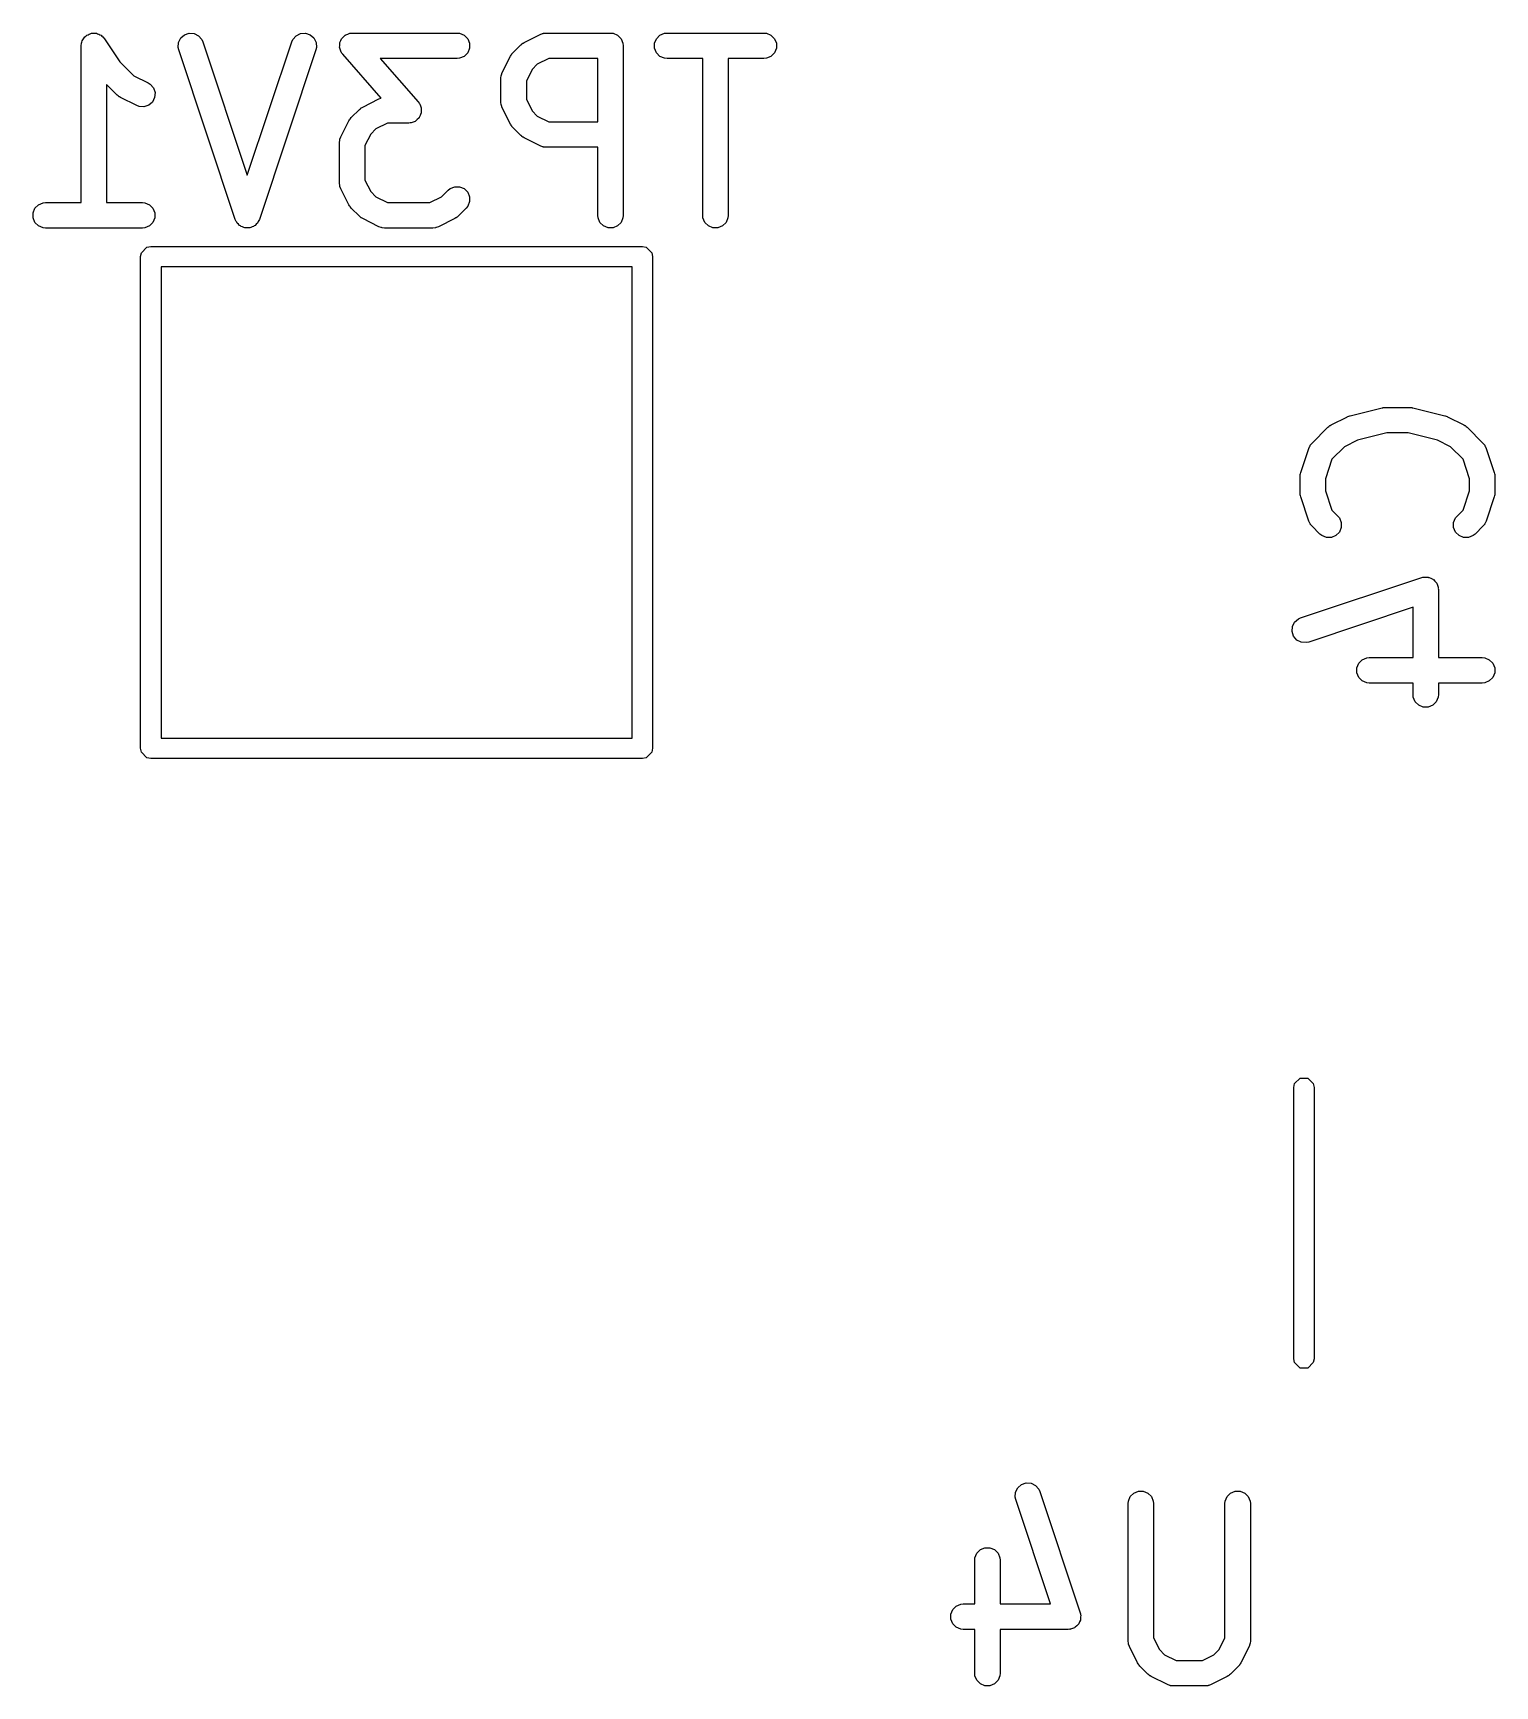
# Model space of a CAD drawing. Extents: x 2.6 to 14.1, y -9.2 to -3.9.
# Drawn here: x 10.787 to 11.1265, y -8.5313 to -8.1475 of the extents above; entities that cross this region are included whole.
import ezdxf

# ---------------------------------------------------------------- set-up
doc = ezdxf.new("R2010")
doc.units = 0
doc.header["$MEASUREMENT"] = 0
doc.layers.add('BLACK', color=7, linetype='CONTINUOUS')

msp = doc.modelspace()

# ---------------------------------------------------------------- linework, layer by layer
at = {"layer": 'BLACK', "linetype": 'CONTINUOUS'}
for p, q in [((10.80027, -8.14771), (10.80054, -8.1476)), ((10.80054, -8.1476), (10.80083, -8.1476)), ((10.80083, -8.1476), (10.80112, -8.14754)), ((10.80112, -8.14754), (10.8014, -8.1476)), ((10.8014, -8.1476), (10.80169, -8.1476)), ((10.80169, -8.1476), (10.80196, -8.14771)), ((10.82215, -8.14793), (10.82325, -8.14757)), ((10.82325, -8.14757), (10.82439, -8.14765)), ((10.84908, -8.14765), (10.85023, -8.14757)), ((10.85023, -8.14757), (10.85132, -8.14793)), ((10.86009, -8.14778), (10.86053, -8.1476)), ((10.86053, -8.1476), (10.86067, -8.14759)), ((10.86067, -8.14759), (10.86073, -8.14757)), ((10.86073, -8.14757), (10.86081, -8.14757)), ((10.86081, -8.14757), (10.86111, -8.14754)), ((10.86111, -8.14754), (10.88548, -8.14754)), ((10.88548, -8.14754), (10.88606, -8.1476)), ((10.88606, -8.1476), (10.88712, -8.14804)), ((10.90543, -8.14764), (10.90553, -8.1476)), ((10.90553, -8.1476), (10.9061, -8.14754)), ((10.9061, -8.14754), (10.9211, -8.14754)), ((10.9211, -8.14754), (10.92168, -8.1476)), ((10.92168, -8.1476), (10.92274, -8.14804)), ((10.93259, -8.14804), (10.93365, -8.1476)), ((10.93365, -8.1476), (10.93423, -8.14754)), ((10.93423, -8.14754), (10.95672, -8.14754)), ((10.95672, -8.14754), (10.9573, -8.1476)), ((10.9573, -8.1476), (10.95836, -8.14804)), ((10.79816, -8.1505), (10.79816, -8.15049)), ((10.79816, -8.15049), (10.79816, -8.15049)), ((10.79816, -8.15049), (10.79817, -8.15049)), ((10.79816, -8.18691), (10.79816, -8.1505)), ((10.79817, -8.15049), (10.79822, -8.14992)), ((10.79822, -8.14992), (10.79833, -8.14965)), ((10.79833, -8.14965), (10.79839, -8.14936)), ((10.79839, -8.14936), (10.79855, -8.14912)), ((10.79855, -8.14912), (10.79866, -8.14886)), ((10.79866, -8.14886), (10.79887, -8.14865)), ((10.79887, -8.14865), (10.79903, -8.14841)), ((10.79903, -8.14841), (10.79927, -8.14825)), ((10.79927, -8.14825), (10.79948, -8.14804)), ((10.79948, -8.14804), (10.79975, -8.14793)), ((10.79975, -8.14793), (10.79999, -8.14777)), ((10.79999, -8.14777), (10.80027, -8.14771)), ((10.80196, -8.14771), (10.80225, -8.14777)), ((10.80225, -8.14777), (10.80249, -8.14793)), ((10.80249, -8.14793), (10.80276, -8.14804)), ((10.80276, -8.14804), (10.80296, -8.14825)), ((10.80296, -8.14825), (10.80321, -8.14841)), ((10.80321, -8.14841), (10.80357, -8.14885)), ((10.80357, -8.14885), (10.80357, -8.14886)), ((10.80357, -8.14886), (10.80357, -8.14886)), ((10.80357, -8.14886), (10.80357, -8.14886)), ((10.80357, -8.14886), (10.80716, -8.15424)), ((10.82069, -8.15087), (10.82077, -8.14972)), ((10.82081, -8.15143), (10.82069, -8.15087)), ((10.82077, -8.14972), (10.82128, -8.14869)), ((10.83394, -8.1908), (10.82081, -8.15143)), ((10.82128, -8.14869), (10.82215, -8.14793)), ((10.82439, -8.14765), (10.82543, -8.14816)), ((10.82543, -8.14816), (10.82618, -8.14903)), ((10.82618, -8.14903), (10.82642, -8.14956)), ((10.82642, -8.14956), (10.83674, -8.18053)), ((10.83674, -8.18053), (10.84706, -8.14956)), ((10.85266, -8.15143), (10.83954, -8.1908)), ((10.84706, -8.14956), (10.8473, -8.14903)), ((10.8473, -8.14903), (10.84805, -8.14816)), ((10.84805, -8.14816), (10.84908, -8.14765)), ((10.85132, -8.14793), (10.85219, -8.14869)), ((10.85219, -8.14869), (10.85271, -8.14972)), ((10.85279, -8.15087), (10.85266, -8.15143)), ((10.85271, -8.14972), (10.85279, -8.15087)), ((10.85818, -8.15088), (10.85821, -8.1504)), ((10.85821, -8.15097), (10.85818, -8.15088)), ((10.85821, -8.14992), (10.85825, -8.14983)), ((10.85821, -8.1504), (10.85821, -8.14992)), ((10.85821, -8.15107), (10.85821, -8.15097)), ((10.8584, -8.15152), (10.85821, -8.15107)), ((10.85825, -8.14983), (10.85826, -8.14973)), ((10.85826, -8.14973), (10.85847, -8.1493)), ((10.85847, -8.1493), (10.85865, -8.14886)), ((10.85865, -8.14886), (10.85873, -8.14879)), ((10.85873, -8.14879), (10.85877, -8.1487)), ((10.85877, -8.1487), (10.85913, -8.14838)), ((10.85913, -8.14838), (10.85947, -8.14804)), ((10.85947, -8.14804), (10.85956, -8.148)), ((10.85956, -8.148), (10.85964, -8.14794)), ((10.85964, -8.14794), (10.86009, -8.14778)), ((10.88712, -8.14804), (10.88794, -8.14886)), ((10.88794, -8.14886), (10.88838, -8.14992)), ((10.88838, -8.15107), (10.88794, -8.15214)), ((10.88838, -8.14992), (10.88838, -8.15107)), ((10.89839, -8.15216), (10.90027, -8.15028)), ((10.90027, -8.15028), (10.90049, -8.1501)), ((10.90049, -8.1501), (10.90054, -8.15004)), ((10.90054, -8.15004), (10.90063, -8.14998)), ((10.90063, -8.14998), (10.90071, -8.14992)), ((10.90071, -8.14992), (10.90079, -8.14989)), ((10.90079, -8.14989), (10.90103, -8.14973)), ((10.90103, -8.14973), (10.90478, -8.14786)), ((10.90478, -8.14786), (10.90532, -8.14765)), ((10.90532, -8.14765), (10.90543, -8.14764)), ((10.92274, -8.14804), (10.92356, -8.14886)), ((10.92356, -8.14886), (10.924, -8.14992)), ((10.924, -8.14992), (10.92406, -8.1505)), ((10.92406, -8.1505), (10.92406, -8.18987)), ((10.93133, -8.14992), (10.93177, -8.14886)), ((10.93133, -8.15107), (10.93133, -8.14992)), ((10.93177, -8.15214), (10.93133, -8.15107)), ((10.93177, -8.14886), (10.93259, -8.14804)), ((10.95836, -8.14804), (10.95918, -8.14886)), ((10.95918, -8.14886), (10.95962, -8.14992)), ((10.95962, -8.15107), (10.95918, -8.15214)), ((10.95962, -8.14992), (10.95962, -8.15107)), ((10.80716, -8.15424), (10.81037, -8.15744)), ((10.85855, -8.15197), (10.8584, -8.15152)), ((10.85863, -8.15209), (10.85855, -8.15197)), ((10.85865, -8.15214), (10.85863, -8.15209)), ((10.85871, -8.15219), (10.85865, -8.15214)), ((10.85889, -8.15244), (10.85871, -8.15219)), ((10.86782, -8.16265), (10.85889, -8.15244)), ((10.88548, -8.15345), (10.86762, -8.15345)), ((10.86762, -8.15345), (10.87646, -8.16355)), ((10.88606, -8.15339), (10.88548, -8.15345)), ((10.88712, -8.15295), (10.88606, -8.15339)), ((10.88794, -8.15214), (10.88712, -8.15295)), ((10.89596, -8.15668), (10.89784, -8.15293)), ((10.89784, -8.15293), (10.898, -8.15268)), ((10.898, -8.15268), (10.89803, -8.15261)), ((10.89803, -8.15261), (10.89809, -8.15252)), ((10.89809, -8.15252), (10.89815, -8.15244)), ((10.89815, -8.15244), (10.89821, -8.15238)), ((10.89821, -8.15238), (10.89839, -8.15216)), ((10.9041, -8.1548), (10.90291, -8.156)), ((10.9068, -8.15345), (10.9041, -8.1548)), ((10.91815, -8.15345), (10.9068, -8.15345)), ((10.91815, -8.16817), (10.91815, -8.15345)), ((10.93259, -8.15295), (10.93177, -8.15214)), ((10.93365, -8.15339), (10.93259, -8.15295)), ((10.93423, -8.15345), (10.93365, -8.15339)), ((10.94252, -8.15345), (10.93423, -8.15345)), ((10.94252, -8.18987), (10.94252, -8.15345)), ((10.95672, -8.15345), (10.94843, -8.15345)), ((10.94843, -8.15345), (10.94843, -8.18987)), ((10.9573, -8.15339), (10.95672, -8.15345)), ((10.95836, -8.15295), (10.9573, -8.15339)), ((10.95918, -8.15214), (10.95836, -8.15295)), ((10.81037, -8.15744), (10.81369, -8.1591)), ((10.81369, -8.1591), (10.81418, -8.15941)), ((10.89565, -8.158), (10.89571, -8.15742)), ((10.89565, -8.16362), (10.89565, -8.158)), ((10.89571, -8.15742), (10.89575, -8.15732)), ((10.89575, -8.15732), (10.89576, -8.15722)), ((10.89576, -8.15722), (10.89596, -8.15668)), ((10.90291, -8.156), (10.90156, -8.15869)), ((10.90156, -8.15869), (10.90156, -8.16292)), ((10.80653, -8.16196), (10.80407, -8.1595)), ((10.80407, -8.1595), (10.80407, -8.18691)), ((10.80676, -8.16214), (10.80653, -8.16196)), ((10.80681, -8.1622), (10.80676, -8.16214)), ((10.80689, -8.16226), (10.80681, -8.1622)), ((10.80698, -8.16233), (10.80689, -8.16226)), ((10.80705, -8.16236), (10.80698, -8.16233)), ((10.8073, -8.16251), (10.80705, -8.16236)), ((10.81105, -8.16439), (10.8073, -8.16251)), ((10.81418, -8.15941), (10.81493, -8.16028)), ((10.81521, -8.16253), (10.8147, -8.16356)), ((10.81493, -8.16028), (10.8153, -8.16138)), ((10.8153, -8.16138), (10.81521, -8.16253)), ((10.86354, -8.16473), (10.86729, -8.16285)), ((10.86729, -8.16285), (10.86782, -8.16265)), ((10.90156, -8.16292), (10.90291, -8.16562)), ((10.81159, -8.16459), (10.81105, -8.16439)), ((10.81274, -8.16467), (10.81159, -8.16459)), ((10.81383, -8.16431), (10.81274, -8.16467)), ((10.8147, -8.16356), (10.81383, -8.16431)), ((10.8609, -8.16716), (10.86277, -8.16528)), ((10.86277, -8.16528), (10.863, -8.1651)), ((10.863, -8.1651), (10.86305, -8.16504)), ((10.86305, -8.16504), (10.86314, -8.16498)), ((10.86314, -8.16498), (10.86322, -8.16491)), ((10.86322, -8.16491), (10.86329, -8.16488)), ((10.86329, -8.16488), (10.86354, -8.16473)), ((10.87646, -8.16355), (10.87663, -8.1638)), ((10.87663, -8.1638), (10.87669, -8.16385)), ((10.87669, -8.16385), (10.87671, -8.16391)), ((10.87687, -8.16669), (10.87669, -8.16714)), ((10.87671, -8.16391), (10.87679, -8.16402)), ((10.87679, -8.16402), (10.87695, -8.16448)), ((10.87708, -8.16626), (10.87687, -8.16669)), ((10.87695, -8.16448), (10.87713, -8.16492)), ((10.87709, -8.16616), (10.87708, -8.16626)), ((10.87713, -8.16607), (10.87709, -8.16616)), ((10.87713, -8.16492), (10.87713, -8.16502)), ((10.87713, -8.16502), (10.87716, -8.16511)), ((10.87716, -8.16511), (10.87713, -8.16559)), ((10.87713, -8.16559), (10.87713, -8.16607)), ((10.89571, -8.1642), (10.89565, -8.16362)), ((10.89575, -8.16429), (10.89571, -8.1642)), ((10.89576, -8.1644), (10.89575, -8.16429)), ((10.89596, -8.16494), (10.89576, -8.1644)), ((10.89784, -8.16869), (10.89596, -8.16494)), ((10.90291, -8.16562), (10.9041, -8.16682)), ((10.9041, -8.16682), (10.9068, -8.16817)), ((10.85847, -8.17167), (10.86034, -8.16792)), ((10.86034, -8.16792), (10.8605, -8.16768)), ((10.8605, -8.16768), (10.86053, -8.1676)), ((10.86053, -8.1676), (10.8606, -8.16752)), ((10.8606, -8.16752), (10.86065, -8.16743)), ((10.86065, -8.16743), (10.86071, -8.16738)), ((10.86071, -8.16738), (10.8609, -8.16716)), ((10.86661, -8.1698), (10.86541, -8.17099)), ((10.86931, -8.16845), (10.86661, -8.1698)), ((10.87423, -8.16845), (10.86931, -8.16845)), ((10.87454, -8.16842), (10.87423, -8.16845)), ((10.87462, -8.16842), (10.87454, -8.16842)), ((10.87467, -8.1684), (10.87462, -8.16842)), ((10.87481, -8.16839), (10.87467, -8.1684)), ((10.87525, -8.16821), (10.87481, -8.16839)), ((10.87571, -8.16805), (10.87525, -8.16821)), ((10.87578, -8.16799), (10.87571, -8.16805)), ((10.87587, -8.16795), (10.87578, -8.16799)), ((10.87621, -8.16761), (10.87587, -8.16795)), ((10.87657, -8.1673), (10.87621, -8.16761)), ((10.87662, -8.16721), (10.87657, -8.1673)), ((10.87669, -8.16714), (10.87662, -8.16721)), ((10.898, -8.16894), (10.89784, -8.16869)), ((10.89803, -8.16901), (10.898, -8.16894)), ((10.89809, -8.16909), (10.89803, -8.16901)), ((10.89815, -8.16918), (10.89809, -8.16909)), ((10.89821, -8.16923), (10.89815, -8.16918)), ((10.89839, -8.16946), (10.89821, -8.16923)), ((10.90027, -8.17133), (10.89839, -8.16946)), ((10.9068, -8.16817), (10.91815, -8.16817)), ((10.85816, -8.17299), (10.85821, -8.17242)), ((10.85816, -8.18237), (10.85816, -8.17299)), ((10.85821, -8.17242), (10.85825, -8.17232)), ((10.85825, -8.17232), (10.85826, -8.17221)), ((10.85826, -8.17221), (10.85847, -8.17167)), ((10.86541, -8.17099), (10.86406, -8.17369)), ((10.86406, -8.17369), (10.86406, -8.18167)), ((10.90049, -8.17152), (10.90027, -8.17133)), ((10.90054, -8.17158), (10.90049, -8.17152)), ((10.90063, -8.17163), (10.90054, -8.17158)), ((10.90071, -8.1717), (10.90063, -8.17163)), ((10.90079, -8.17173), (10.90071, -8.1717)), ((10.90103, -8.17189), (10.90079, -8.17173)), ((10.90478, -8.17376), (10.90103, -8.17189)), ((10.90532, -8.17397), (10.90478, -8.17376)), ((10.90543, -8.17397), (10.90532, -8.17397)), ((10.90553, -8.17402), (10.90543, -8.17397)), ((10.9061, -8.17407), (10.90553, -8.17402)), ((10.91815, -8.17407), (10.9061, -8.17407)), ((10.91815, -8.18987), (10.91815, -8.17407)), ((10.86406, -8.18167), (10.86541, -8.18437)), ((10.85821, -8.18294), (10.85816, -8.18237)), ((10.85825, -8.18304), (10.85821, -8.18294)), ((10.85826, -8.18315), (10.85825, -8.18304)), ((10.85847, -8.18369), (10.85826, -8.18315)), ((10.86034, -8.18744), (10.85847, -8.18369)), ((10.86541, -8.18437), (10.86661, -8.18557)), ((10.86661, -8.18557), (10.86931, -8.18691)), ((10.87916, -8.18691), (10.88186, -8.18557)), ((10.88186, -8.18557), (10.88339, -8.18403)), ((10.88339, -8.18403), (10.88384, -8.18366)), ((10.88384, -8.18366), (10.88491, -8.18322)), ((10.88491, -8.18322), (10.88606, -8.18322)), ((10.88606, -8.18322), (10.88712, -8.18366)), ((10.88712, -8.18366), (10.88794, -8.18448)), ((10.88794, -8.18448), (10.88838, -8.18554)), ((10.88838, -8.18554), (10.88838, -8.18669)), ((10.78697, -8.18929), (10.78741, -8.18823)), ((10.78697, -8.19044), (10.78697, -8.18929)), ((10.78741, -8.18823), (10.78823, -8.18741)), ((10.78823, -8.18741), (10.78929, -8.18697)), ((10.78929, -8.18697), (10.78987, -8.18691)), ((10.78987, -8.18691), (10.79816, -8.18691)), ((10.80407, -8.18691), (10.81237, -8.18691)), ((10.81237, -8.18691), (10.81294, -8.18697)), ((10.81294, -8.18697), (10.81401, -8.18741)), ((10.81401, -8.18741), (10.81482, -8.18823)), ((10.81482, -8.18823), (10.81526, -8.18929)), ((10.81526, -8.18929), (10.81526, -8.19044)), ((10.8605, -8.18769), (10.86034, -8.18744)), ((10.86053, -8.18776), (10.8605, -8.18769)), ((10.8606, -8.18784), (10.86053, -8.18776)), ((10.86065, -8.18793), (10.8606, -8.18784)), ((10.86071, -8.18798), (10.86065, -8.18793)), ((10.8609, -8.18821), (10.86071, -8.18798)), ((10.86277, -8.19008), (10.8609, -8.18821)), ((10.86931, -8.18691), (10.87916, -8.18691)), ((10.88757, -8.18821), (10.8857, -8.19008)), ((10.88794, -8.18776), (10.88757, -8.18821)), ((10.88838, -8.18669), (10.88794, -8.18776)), ((10.78741, -8.19151), (10.78697, -8.19044)), ((10.78823, -8.19232), (10.78741, -8.19151)), ((10.78929, -8.19276), (10.78823, -8.19232)), ((10.78987, -8.19282), (10.78929, -8.19276)), ((10.81237, -8.19282), (10.78987, -8.19282)), ((10.81294, -8.19276), (10.81237, -8.19282)), ((10.81401, -8.19232), (10.81294, -8.19276)), ((10.81482, -8.19151), (10.81401, -8.19232)), ((10.81526, -8.19044), (10.81482, -8.19151)), ((10.83417, -8.19133), (10.83394, -8.1908)), ((10.83431, -8.19149), (10.83417, -8.19133)), ((10.83441, -8.19168), (10.83431, -8.19149)), ((10.83469, -8.19192), (10.83441, -8.19168)), ((10.83493, -8.1922), (10.83469, -8.19192)), ((10.83512, -8.19229), (10.83493, -8.1922)), ((10.83528, -8.19243), (10.83512, -8.19229)), ((10.83563, -8.19255), (10.83528, -8.19243)), ((10.83596, -8.19271), (10.83563, -8.19255)), ((10.83617, -8.19273), (10.83596, -8.19271)), ((10.83637, -8.1928), (10.83617, -8.19273)), ((10.83674, -8.19277), (10.83637, -8.1928)), ((10.83711, -8.1928), (10.83674, -8.19277)), ((10.83731, -8.19273), (10.83711, -8.1928)), ((10.83752, -8.19271), (10.83731, -8.19273)), ((10.83785, -8.19255), (10.83752, -8.19271)), ((10.8382, -8.19243), (10.83785, -8.19255)), ((10.83836, -8.19229), (10.8382, -8.19243)), ((10.83855, -8.1922), (10.83836, -8.19229)), ((10.83879, -8.19192), (10.83855, -8.1922)), ((10.83907, -8.19168), (10.83879, -8.19192)), ((10.83917, -8.19149), (10.83907, -8.19168)), ((10.8393, -8.19133), (10.83917, -8.19149)), ((10.83954, -8.1908), (10.8393, -8.19133)), ((10.863, -8.19027), (10.86277, -8.19008)), ((10.86305, -8.19032), (10.863, -8.19027)), ((10.86314, -8.19038), (10.86305, -8.19032)), ((10.86322, -8.19045), (10.86314, -8.19038)), ((10.86329, -8.19048), (10.86322, -8.19045)), ((10.86354, -8.19063), (10.86329, -8.19048)), ((10.86729, -8.19251), (10.86354, -8.19063)), ((10.86783, -8.19271), (10.86729, -8.19251)), ((10.86794, -8.19272), (10.86783, -8.19271)), ((10.86803, -8.19276), (10.86794, -8.19272)), ((10.86861, -8.19282), (10.86803, -8.19276)), ((10.87986, -8.19282), (10.86861, -8.19282)), ((10.88043, -8.19276), (10.87986, -8.19282)), ((10.88053, -8.19272), (10.88043, -8.19276)), ((10.88064, -8.19271), (10.88053, -8.19272)), ((10.88118, -8.19251), (10.88064, -8.19271)), ((10.88493, -8.19063), (10.88118, -8.19251)), ((10.88518, -8.19048), (10.88493, -8.19063)), ((10.88525, -8.19045), (10.88518, -8.19048)), ((10.88533, -8.19038), (10.88525, -8.19045)), ((10.88542, -8.19032), (10.88533, -8.19038)), ((10.88547, -8.19027), (10.88542, -8.19032)), ((10.8857, -8.19008), (10.88547, -8.19027)), ((10.91821, -8.19044), (10.91815, -8.18987)), ((10.91865, -8.19151), (10.91821, -8.19044)), ((10.91946, -8.19232), (10.91865, -8.19151)), ((10.92053, -8.19276), (10.91946, -8.19232)), ((10.92168, -8.19276), (10.92053, -8.19276)), ((10.92274, -8.19232), (10.92168, -8.19276)), ((10.92356, -8.19151), (10.92274, -8.19232)), ((10.924, -8.19044), (10.92356, -8.19151)), ((10.92406, -8.18987), (10.924, -8.19044)), ((10.94258, -8.19044), (10.94252, -8.18987)), ((10.94302, -8.19151), (10.94258, -8.19044)), ((10.94383, -8.19232), (10.94302, -8.19151)), ((10.9449, -8.19276), (10.94383, -8.19232)), ((10.94605, -8.19276), (10.9449, -8.19276)), ((10.94711, -8.19232), (10.94605, -8.19276)), ((10.94793, -8.19151), (10.94711, -8.19232)), ((10.94837, -8.19044), (10.94793, -8.19151)), ((10.94843, -8.18987), (10.94837, -8.19044)), ((10.81215, -8.19854), (10.81343, -8.19726)), ((10.81343, -8.19726), (10.81433, -8.19708)), ((10.81433, -8.19708), (10.92851, -8.19708)), ((10.92851, -8.19708), (10.92941, -8.19726)), ((10.92941, -8.19726), (10.93069, -8.19854)), ((10.81197, -8.19944), (10.81215, -8.19854)), ((10.81197, -8.31361), (10.81197, -8.19944)), ((10.93069, -8.19854), (10.93087, -8.19944)), ((10.93087, -8.19944), (10.93087, -8.31361)), ((10.8167, -8.2018), (10.8167, -8.31125)), ((10.92615, -8.2018), (10.8167, -8.2018)), ((10.92615, -8.31125), (10.92615, -8.2018)), ((11.09287, -8.23642), (11.10037, -8.23454)), ((11.10037, -8.23454), (11.10047, -8.23453)), ((11.10047, -8.23453), (11.10051, -8.23451)), ((11.10051, -8.23451), (11.10072, -8.23449)), ((11.10072, -8.23449), (11.10094, -8.23446)), ((11.10094, -8.23446), (11.10098, -8.23446)), ((11.10098, -8.23446), (11.10108, -8.23445)), ((11.10108, -8.23445), (11.10671, -8.23445)), ((11.10671, -8.23445), (11.10681, -8.23446)), ((11.10681, -8.23446), (11.10685, -8.23446)), ((11.10685, -8.23446), (11.10707, -8.23449)), ((11.10707, -8.23449), (11.10728, -8.23451)), ((11.10728, -8.23451), (11.10732, -8.23453)), ((11.10732, -8.23453), (11.10742, -8.23454)), ((11.10742, -8.23454), (11.11492, -8.23642)), ((11.084, -8.24282), (11.08775, -8.23907)), ((11.08775, -8.23907), (11.08797, -8.23888)), ((11.08797, -8.23888), (11.08802, -8.23882)), ((11.08802, -8.23882), (11.08811, -8.23877)), ((11.08811, -8.23877), (11.08819, -8.2387)), ((11.08819, -8.2387), (11.08827, -8.23867)), ((11.08827, -8.23867), (11.08851, -8.23851)), ((11.08851, -8.23851), (11.09226, -8.23664)), ((11.09226, -8.23664), (11.0923, -8.23662)), ((11.0923, -8.23662), (11.09232, -8.23661)), ((11.09232, -8.23661), (11.09256, -8.23652)), ((11.09256, -8.23652), (11.0928, -8.23643)), ((11.0928, -8.23643), (11.09282, -8.23643)), ((11.09282, -8.23643), (11.09287, -8.23642)), ((11.11492, -8.23642), (11.11496, -8.23643)), ((11.11496, -8.23643), (11.11499, -8.23643)), ((11.11499, -8.23643), (11.11522, -8.23652)), ((11.11522, -8.23652), (11.11547, -8.23661)), ((11.11547, -8.23661), (11.11548, -8.23662)), ((11.11548, -8.23662), (11.11553, -8.23664)), ((11.11553, -8.23664), (11.11928, -8.23851)), ((11.11928, -8.23851), (11.11952, -8.23867)), ((11.11952, -8.23867), (11.1196, -8.2387)), ((11.1196, -8.2387), (11.11968, -8.23877)), ((11.11968, -8.23877), (11.11977, -8.23882)), ((11.11977, -8.23882), (11.11982, -8.23888)), ((11.11982, -8.23888), (11.12004, -8.23907)), ((11.12004, -8.23907), (11.12379, -8.24282)), ((11.08328, -8.24397), (11.08352, -8.24344)), ((11.08352, -8.24344), (11.08359, -8.24336)), ((11.08359, -8.24336), (11.08363, -8.24326)), ((11.08363, -8.24326), (11.084, -8.24282)), ((11.09158, -8.24358), (11.08866, -8.2465)), ((11.09461, -8.24207), (11.09158, -8.24358)), ((11.10145, -8.24036), (11.09461, -8.24207)), ((11.10634, -8.24036), (11.10145, -8.24036)), ((11.11318, -8.24207), (11.10634, -8.24036)), ((11.11621, -8.24358), (11.11318, -8.24207)), ((11.11912, -8.2465), (11.11621, -8.24358)), ((11.12379, -8.24282), (11.12416, -8.24326)), ((11.12416, -8.24326), (11.1242, -8.24336)), ((11.1242, -8.24336), (11.12427, -8.24344)), ((11.12427, -8.24344), (11.12451, -8.24397)), ((11.08141, -8.24959), (11.08328, -8.24397)), ((11.08866, -8.2465), (11.08716, -8.25101)), ((11.12063, -8.25101), (11.11912, -8.2465)), ((11.12451, -8.24397), (11.12638, -8.24959)), ((11.08126, -8.25053), (11.08129, -8.25024)), ((11.08126, -8.25428), (11.08126, -8.25053)), ((11.08128, -8.25016), (11.0813, -8.25006)), ((11.08129, -8.25024), (11.08128, -8.25016)), ((11.0813, -8.25006), (11.08131, -8.24995)), ((11.08131, -8.24995), (11.08134, -8.24988)), ((11.08134, -8.24988), (11.08141, -8.24959)), ((11.08716, -8.25101), (11.08716, -8.2538)), ((11.12063, -8.2538), (11.12063, -8.25101)), ((11.12638, -8.24959), (11.12645, -8.24988)), ((11.12645, -8.24988), (11.12648, -8.24995)), ((11.12648, -8.24995), (11.12649, -8.25006)), ((11.12649, -8.25006), (11.12651, -8.25016)), ((11.12651, -8.25016), (11.1265, -8.25024)), ((11.1265, -8.25024), (11.12653, -8.25053)), ((11.12653, -8.25053), (11.12653, -8.25428)), ((11.08129, -8.25457), (11.08126, -8.25428)), ((11.08128, -8.25465), (11.08129, -8.25457)), ((11.0813, -8.25475), (11.08128, -8.25465)), ((11.08131, -8.25485), (11.0813, -8.25475)), ((11.08134, -8.25493), (11.08131, -8.25485)), ((11.08141, -8.25521), (11.08134, -8.25493)), ((11.08716, -8.2538), (11.08866, -8.25831)), ((11.11912, -8.25831), (11.12063, -8.2538)), ((11.12645, -8.25493), (11.12638, -8.25521)), ((11.12648, -8.25485), (11.12645, -8.25493)), ((11.12649, -8.25475), (11.12648, -8.25485)), ((11.12651, -8.25465), (11.12649, -8.25475)), ((11.12653, -8.25428), (11.1265, -8.25457)), ((11.1265, -8.25457), (11.12651, -8.25465)), ((11.08328, -8.26084), (11.08141, -8.25521)), ((11.08866, -8.25831), (11.09005, -8.25969)), ((11.11774, -8.25969), (11.11912, -8.25831)), ((11.12638, -8.25521), (11.12451, -8.26084)), ((11.08352, -8.26136), (11.08328, -8.26084)), ((11.08359, -8.26144), (11.08352, -8.26136)), ((11.08363, -8.26154), (11.08359, -8.26144)), ((11.084, -8.26199), (11.08363, -8.26154)), ((11.08587, -8.26386), (11.084, -8.26199)), ((11.09005, -8.25969), (11.09041, -8.26014)), ((11.09041, -8.26014), (11.09085, -8.2612)), ((11.09085, -8.26235), (11.09041, -8.26342)), ((11.09085, -8.2612), (11.09085, -8.26235)), ((11.11693, -8.2612), (11.11737, -8.26014)), ((11.11693, -8.26235), (11.11693, -8.2612)), ((11.11737, -8.26342), (11.11693, -8.26235)), ((11.11737, -8.26014), (11.11774, -8.25969)), ((11.12379, -8.26199), (11.12192, -8.26386)), ((11.12416, -8.26154), (11.12379, -8.26199)), ((11.1242, -8.26144), (11.12416, -8.26154)), ((11.12427, -8.26136), (11.1242, -8.26144)), ((11.12451, -8.26084), (11.12427, -8.26136)), ((11.08632, -8.26423), (11.08587, -8.26386)), ((11.08738, -8.26467), (11.08632, -8.26423)), ((11.08853, -8.26467), (11.08738, -8.26467)), ((11.0896, -8.26423), (11.08853, -8.26467)), ((11.09041, -8.26342), (11.0896, -8.26423)), ((11.11819, -8.26423), (11.11737, -8.26342)), ((11.11925, -8.26467), (11.11819, -8.26423)), ((11.12041, -8.26467), (11.11925, -8.26467)), ((11.12147, -8.26423), (11.12041, -8.26467)), ((11.12192, -8.26386), (11.12147, -8.26423)), ((11.0814, -8.28335), (11.10952, -8.27397)), ((11.10952, -8.27397), (11.10981, -8.27391)), ((11.10981, -8.27391), (11.10988, -8.27388)), ((11.10988, -8.27388), (11.10994, -8.27388)), ((11.10994, -8.27388), (11.11009, -8.27385)), ((11.11009, -8.27385), (11.11056, -8.27388)), ((11.11056, -8.27388), (11.11103, -8.27388)), ((11.11103, -8.27388), (11.11113, -8.27392)), ((11.11113, -8.27392), (11.11124, -8.27393)), ((11.11124, -8.27393), (11.11166, -8.27414)), ((11.11166, -8.27414), (11.1121, -8.27432)), ((11.1121, -8.27432), (11.11217, -8.27439)), ((11.11217, -8.27439), (11.11227, -8.27444)), ((11.11227, -8.27444), (11.11258, -8.2748)), ((11.11258, -8.2748), (11.11291, -8.27513)), ((11.11291, -8.27513), (11.11295, -8.27523)), ((11.11295, -8.27523), (11.11302, -8.27531)), ((11.11302, -8.27531), (11.11317, -8.27576)), ((11.11317, -8.27576), (11.11335, -8.2762)), ((11.11335, -8.2762), (11.11337, -8.27635)), ((11.11337, -8.27635), (11.11339, -8.27641)), ((11.11339, -8.27641), (11.11338, -8.27648)), ((11.11338, -8.27648), (11.11341, -8.27678)), ((11.11341, -8.27678), (11.11341, -8.29257)), ((11.1075, -8.28087), (11.08327, -8.28895)), ((11.1075, -8.29257), (11.1075, -8.28087)), ((11.07941, -8.28652), (11.07949, -8.28537)), ((11.07949, -8.28537), (11.08, -8.28434)), ((11.08, -8.28434), (11.08087, -8.28358)), ((11.08087, -8.28358), (11.0814, -8.28335)), ((11.07977, -8.28761), (11.07941, -8.28652)), ((11.08052, -8.28848), (11.07977, -8.28761)), ((11.08155, -8.289), (11.08052, -8.28848)), ((11.0827, -8.28908), (11.08155, -8.289)), ((11.08327, -8.28895), (11.0827, -8.28908)), ((11.09488, -8.29388), (11.09569, -8.29307)), ((11.09569, -8.29307), (11.09676, -8.29263)), ((11.09676, -8.29263), (11.09733, -8.29257)), ((11.09733, -8.29257), (11.1075, -8.29257)), ((11.11341, -8.29257), (11.12358, -8.29257)), ((11.12358, -8.29257), (11.12416, -8.29263)), ((11.12416, -8.29263), (11.12522, -8.29307)), ((11.12522, -8.29307), (11.12603, -8.29388)), ((11.09444, -8.29495), (11.09488, -8.29388)), ((11.09444, -8.2961), (11.09444, -8.29495)), ((11.09488, -8.29716), (11.09444, -8.2961)), ((11.09569, -8.29798), (11.09488, -8.29716)), ((11.12603, -8.29716), (11.12522, -8.29798)), ((11.12603, -8.29388), (11.12648, -8.29495)), ((11.12648, -8.2961), (11.12603, -8.29716)), ((11.12648, -8.29495), (11.12648, -8.2961)), ((11.09676, -8.29842), (11.09569, -8.29798)), ((11.09733, -8.29848), (11.09676, -8.29842)), ((11.1075, -8.29848), (11.09733, -8.29848)), ((11.1075, -8.30115), (11.1075, -8.29848)), ((11.10756, -8.30172), (11.1075, -8.30115)), ((11.11341, -8.30115), (11.11335, -8.30172)), ((11.12358, -8.29848), (11.11341, -8.29848)), ((11.11341, -8.29848), (11.11341, -8.30115)), ((11.12416, -8.29842), (11.12358, -8.29848)), ((11.12522, -8.29798), (11.12416, -8.29842)), ((11.108, -8.30279), (11.10756, -8.30172)), ((11.10882, -8.3036), (11.108, -8.30279)), ((11.10988, -8.30404), (11.10882, -8.3036)), ((11.11103, -8.30404), (11.10988, -8.30404)), ((11.1121, -8.3036), (11.11103, -8.30404)), ((11.11291, -8.30279), (11.1121, -8.3036)), ((11.11335, -8.30172), (11.11291, -8.30279)), ((10.8167, -8.31125), (10.92615, -8.31125)), ((10.81215, -8.31452), (10.81197, -8.31361)), ((10.81343, -8.3158), (10.81215, -8.31452)), ((10.81433, -8.31598), (10.81343, -8.3158)), ((10.92851, -8.31598), (10.81433, -8.31598)), ((10.92941, -8.3158), (10.92851, -8.31598)), ((10.93069, -8.31452), (10.92941, -8.3158)), ((10.93087, -8.31361), (10.93069, -8.31452)), ((11.07979, -8.39235), (11.07997, -8.39145)), ((11.07979, -8.42385), (11.07979, -8.39235)), ((11.07997, -8.39145), (11.08125, -8.39017)), ((11.08125, -8.39017), (11.08305, -8.39017)), ((11.08305, -8.39017), (11.08433, -8.39145)), ((11.08433, -8.39145), (11.08451, -8.39235)), ((11.08451, -8.39235), (11.08451, -8.42385)), ((11.07979, -8.45535), (11.07979, -8.42385)), ((11.08451, -8.42385), (11.08451, -8.45535)), ((11.07997, -8.45625), (11.07979, -8.45535)), ((11.08125, -8.45753), (11.07997, -8.45625)), ((11.08305, -8.45753), (11.08125, -8.45753)), ((11.08433, -8.45625), (11.08305, -8.45753)), ((11.08451, -8.45535), (11.08433, -8.45625)), ((11.01518, -8.48635), (11.0157, -8.48532)), ((11.0157, -8.48532), (11.01657, -8.48456)), ((11.01657, -8.48456), (11.01766, -8.4842)), ((11.01766, -8.4842), (11.01881, -8.48428)), ((11.01881, -8.48428), (11.01984, -8.48479)), ((11.01984, -8.48479), (11.02059, -8.48566)), ((11.0151, -8.4875), (11.01518, -8.48635)), ((11.01523, -8.48806), (11.0151, -8.4875)), ((11.02331, -8.51229), (11.01523, -8.48806)), ((11.02059, -8.48566), (11.02083, -8.48619)), ((11.02083, -8.48619), (11.0302, -8.51431)), ((11.04132, -8.489), (11.04138, -8.48842)), ((11.04132, -8.52087), (11.04132, -8.489)), ((11.04138, -8.48842), (11.04182, -8.48736)), ((11.04182, -8.48736), (11.04264, -8.48655)), ((11.04264, -8.48655), (11.0437, -8.4861)), ((11.0437, -8.4861), (11.04485, -8.4861)), ((11.04485, -8.4861), (11.04592, -8.48655)), ((11.04592, -8.48655), (11.04673, -8.48736)), ((11.04673, -8.48736), (11.04717, -8.48842)), ((11.04717, -8.48842), (11.04723, -8.489)), ((11.04723, -8.489), (11.04723, -8.52017)), ((11.06382, -8.489), (11.06388, -8.48842)), ((11.06382, -8.52017), (11.06382, -8.489)), ((11.06388, -8.48842), (11.06432, -8.48736)), ((11.06432, -8.48736), (11.06513, -8.48655)), ((11.06513, -8.48655), (11.0662, -8.4861)), ((11.0662, -8.4861), (11.06735, -8.4861)), ((11.06735, -8.4861), (11.06841, -8.48655)), ((11.06841, -8.48655), (11.06923, -8.48736)), ((11.06923, -8.48736), (11.06967, -8.48842)), ((11.06967, -8.48842), (11.06973, -8.489)), ((11.06973, -8.489), (11.06973, -8.52087)), ((11.00576, -8.50155), (11.0062, -8.50048)), ((11.0062, -8.50048), (11.00702, -8.49967)), ((11.00702, -8.49967), (11.00808, -8.49923)), ((11.00808, -8.49923), (11.00923, -8.49923)), ((11.00923, -8.49923), (11.0103, -8.49967)), ((11.0103, -8.49967), (11.01111, -8.50048)), ((11.01111, -8.50048), (11.01155, -8.50155)), ((11.0057, -8.50212), (11.00576, -8.50155)), ((11.0057, -8.51229), (11.0057, -8.50212)), ((11.01155, -8.50155), (11.01161, -8.50212)), ((11.01161, -8.50212), (11.01161, -8.51229)), ((11.00014, -8.51467), (11.00058, -8.51361)), ((11.00014, -8.51582), (11.00014, -8.51467)), ((11.00058, -8.51689), (11.00014, -8.51582)), ((11.00058, -8.51361), (11.00139, -8.51279)), ((11.00139, -8.51279), (11.00246, -8.51235)), ((11.00246, -8.51235), (11.00303, -8.51229)), ((11.00303, -8.51229), (11.0057, -8.51229)), ((11.01161, -8.51229), (11.02331, -8.51229)), ((11.03025, -8.51603), (11.03004, -8.51645)), ((11.0302, -8.51431), (11.03027, -8.5146)), ((11.03026, -8.51592), (11.03025, -8.51603)), ((11.0303, -8.51582), (11.03026, -8.51592)), ((11.03027, -8.5146), (11.0303, -8.51467)), ((11.0303, -8.51467), (11.0303, -8.51473)), ((11.0303, -8.51473), (11.03033, -8.51488)), ((11.03033, -8.51488), (11.0303, -8.51535)), ((11.0303, -8.51535), (11.0303, -8.51582)), ((11.00139, -8.5177), (11.00058, -8.51689)), ((11.00246, -8.51814), (11.00139, -8.5177)), ((11.00303, -8.5182), (11.00246, -8.51814)), ((11.0057, -8.5182), (11.00303, -8.5182)), ((11.0057, -8.52837), (11.0057, -8.5182)), ((11.0274, -8.5182), (11.01161, -8.5182)), ((11.01161, -8.5182), (11.01161, -8.52837)), ((11.02769, -8.51817), (11.0274, -8.5182)), ((11.02777, -8.51818), (11.02769, -8.51817)), ((11.02783, -8.51816), (11.02777, -8.51818)), ((11.02798, -8.51814), (11.02783, -8.51816)), ((11.02842, -8.51796), (11.02798, -8.51814)), ((11.02887, -8.51781), (11.02842, -8.51796)), ((11.02895, -8.51774), (11.02887, -8.51781)), ((11.02904, -8.5177), (11.02895, -8.51774)), ((11.02938, -8.51737), (11.02904, -8.5177)), ((11.02974, -8.51706), (11.02938, -8.51737)), ((11.02978, -8.51696), (11.02974, -8.51706)), ((11.02986, -8.51689), (11.02978, -8.51696)), ((11.03004, -8.51645), (11.02986, -8.51689)), ((11.04138, -8.52145), (11.04132, -8.52087)), ((11.04142, -8.52155), (11.04138, -8.52145)), ((11.04143, -8.52165), (11.04142, -8.52155)), ((11.04164, -8.52219), (11.04143, -8.52165)), ((11.04351, -8.52594), (11.04164, -8.52219)), ((11.04723, -8.52017), (11.04858, -8.52287)), ((11.04858, -8.52287), (11.04977, -8.52407)), ((11.06127, -8.52407), (11.06247, -8.52287)), ((11.06247, -8.52287), (11.06382, -8.52017)), ((11.06941, -8.52219), (11.06754, -8.52594)), ((11.06962, -8.52165), (11.06941, -8.52219)), ((11.06963, -8.52155), (11.06962, -8.52165)), ((11.06967, -8.52145), (11.06963, -8.52155)), ((11.06973, -8.52087), (11.06967, -8.52145)), ((11.04367, -8.52619), (11.04351, -8.52594)), ((11.0437, -8.52626), (11.04367, -8.52619)), ((11.04376, -8.52634), (11.0437, -8.52626)), ((11.04382, -8.52643), (11.04376, -8.52634)), ((11.04388, -8.52648), (11.04382, -8.52643)), ((11.04406, -8.52671), (11.04388, -8.52648)), ((11.04594, -8.52858), (11.04406, -8.52671)), ((11.04977, -8.52407), (11.05247, -8.52542)), ((11.05247, -8.52542), (11.05858, -8.52542)), ((11.05858, -8.52542), (11.06127, -8.52407)), ((11.06699, -8.52671), (11.06511, -8.52858)), ((11.06717, -8.52648), (11.06699, -8.52671)), ((11.06723, -8.52643), (11.06717, -8.52648)), ((11.06729, -8.52634), (11.06723, -8.52643)), ((11.06735, -8.52626), (11.06729, -8.52634)), ((11.06738, -8.52619), (11.06735, -8.52626)), ((11.06754, -8.52594), (11.06738, -8.52619)), ((11.00576, -8.52895), (11.0057, -8.52837)), ((11.0062, -8.53001), (11.00576, -8.52895)), ((11.00702, -8.53083), (11.0062, -8.53001)), ((11.00808, -8.53127), (11.00702, -8.53083)), ((11.00923, -8.53127), (11.00808, -8.53127)), ((11.0103, -8.53083), (11.00923, -8.53127)), ((11.01111, -8.53001), (11.0103, -8.53083)), ((11.01155, -8.52895), (11.01111, -8.53001)), ((11.01161, -8.52837), (11.01155, -8.52895)), ((11.04616, -8.52877), (11.04594, -8.52858)), ((11.04622, -8.52883), (11.04616, -8.52877)), ((11.0463, -8.52888), (11.04622, -8.52883)), ((11.04639, -8.52895), (11.0463, -8.52888)), ((11.04646, -8.52898), (11.04639, -8.52895)), ((11.04671, -8.52914), (11.04646, -8.52898)), ((11.05045, -8.53101), (11.04671, -8.52914)), ((11.051, -8.53122), (11.05045, -8.53101)), ((11.0511, -8.53123), (11.051, -8.53122)), ((11.0512, -8.53127), (11.0511, -8.53123)), ((11.05178, -8.53132), (11.0512, -8.53127)), ((11.05927, -8.53132), (11.05178, -8.53132)), ((11.05985, -8.53127), (11.05927, -8.53132)), ((11.05995, -8.53123), (11.05985, -8.53127)), ((11.06005, -8.53122), (11.05995, -8.53123)), ((11.06059, -8.53101), (11.06005, -8.53122)), ((11.06434, -8.52914), (11.06059, -8.53101)), ((11.06459, -8.52898), (11.06434, -8.52914)), ((11.06466, -8.52895), (11.06459, -8.52898)), ((11.06475, -8.52888), (11.06466, -8.52895)), ((11.06483, -8.52883), (11.06475, -8.52888)), ((11.06489, -8.52877), (11.06483, -8.52883)), ((11.06511, -8.52858), (11.06489, -8.52877))]:
    msp.add_line(p, q, dxfattribs=at)

doc.saveas('drawing.dxf')
